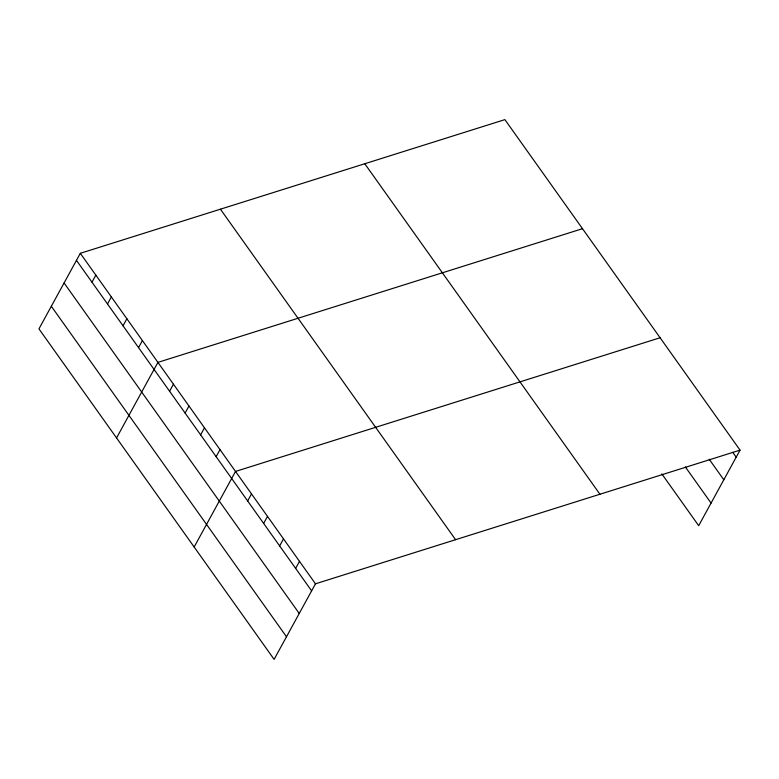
<?xml version="1.0" encoding="UTF-8"?>
<svg xmlns="http://www.w3.org/2000/svg" width="779" height="779" viewBox="0 0 779 779"><rect width="100%" height="100%" fill="white"/><g stroke="black" fill="none" stroke-linecap="round" stroke-linejoin="round"><path stroke-width="1.17" d="M80.315 253.311L38.95 328.874L274.111 659.375L315.476 583.812L740.05 450.126L504.889 119.625L80.315 253.311L315.476 583.812M91.98 282.173L95.836 275.123M107.502 303.985L111.358 296.935M123.024 325.797L126.88 318.757M138.545 347.609L142.401 340.569M116.548 437.944L157.923 362.381L582.497 228.685M169.588 391.233L173.444 384.193M185.1 413.055L188.966 406.005M200.622 434.867L204.478 427.817M216.143 456.679L219.999 449.629M194.156 547.004L235.521 471.441L660.095 337.755M247.654 500.965L251.51 493.915M263.643 523.439L267.509 516.389M279.642 545.913L283.498 538.864M295.631 568.388L299.487 561.338M740.05 450.126L698.685 525.689L661.838 473.895M732.718 452.287L736.194 457.176M709.211 459.259L723.818 479.786M685.335 466.923L711.061 503.078M364.786 163.746L599.937 494.246M220.428 209.191L455.588 539.701M76.459 260.361L311.619 590.862M64.082 282.972L299.243 613.472M51.326 306.264L286.487 636.764"/></g></svg>
